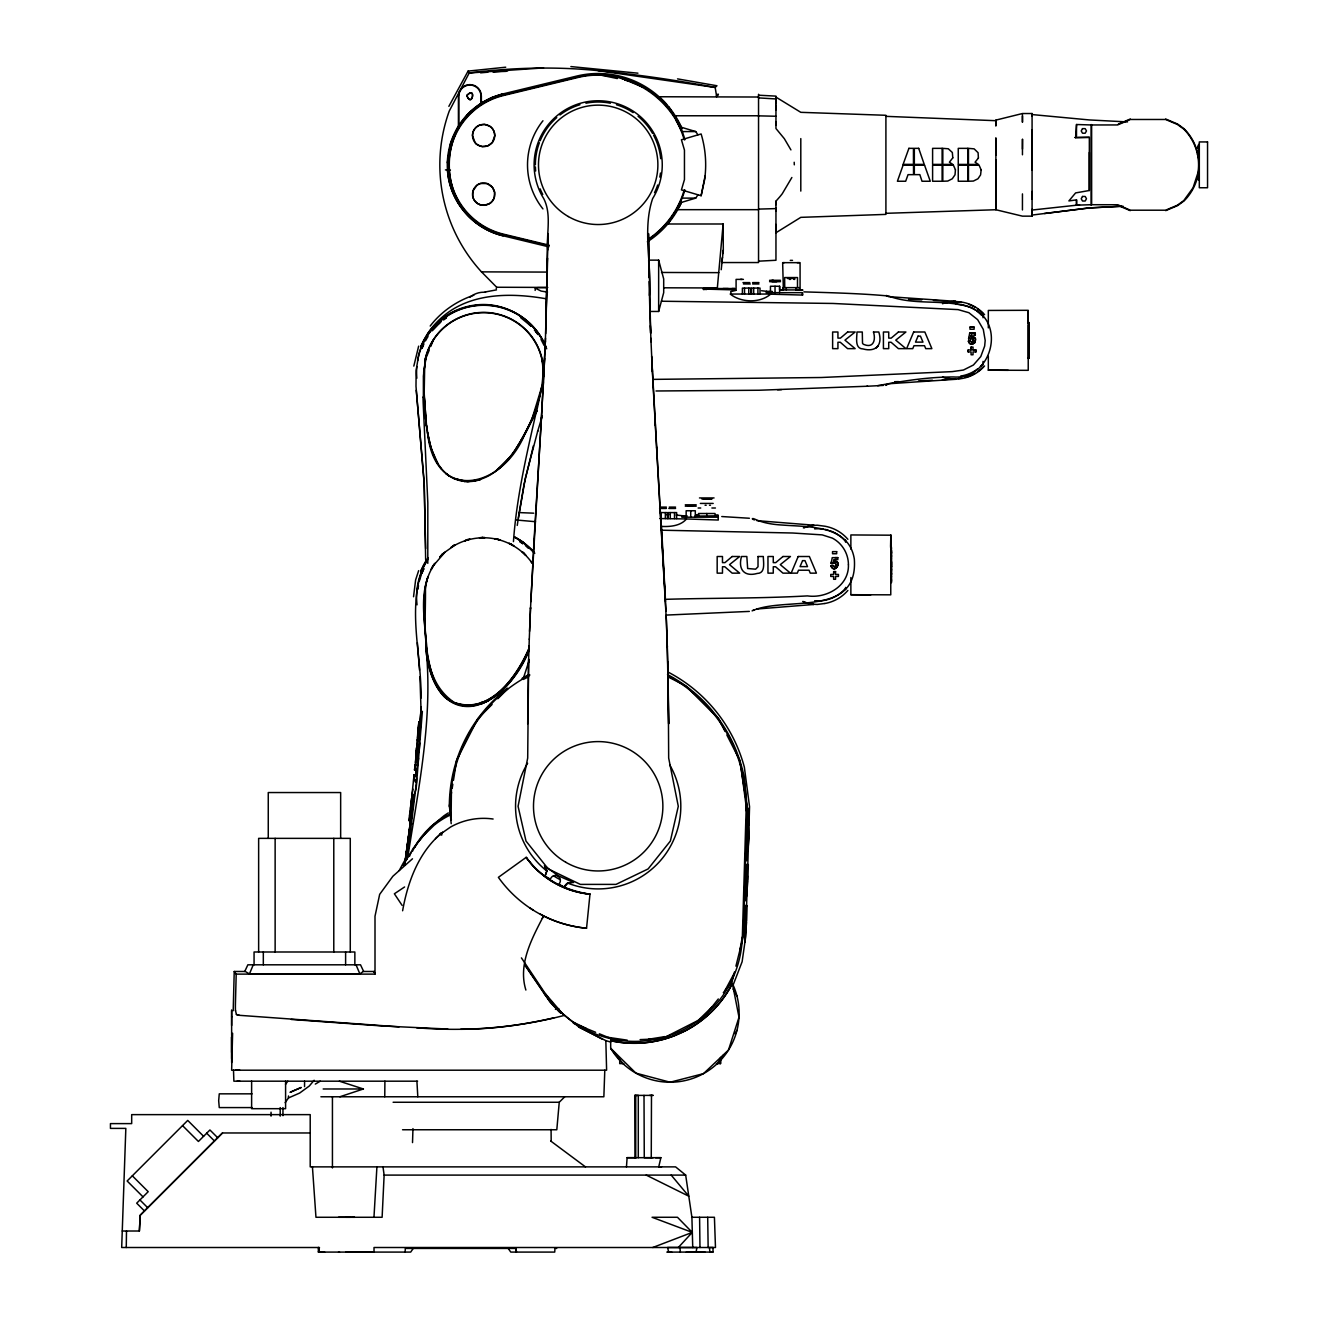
<?xml version="1.0" encoding="UTF-8"?>
<svg xmlns="http://www.w3.org/2000/svg" width="1318" height="1318" viewBox="0 0 1318 1318"><rect width="100%" height="100%" fill="white"/><g stroke="black" fill="none" stroke-linecap="round" stroke-linejoin="round"><path stroke-width="1.5" d="M231.638 1052.456L231.638 1036.788M231.638 1058.634L231.638 1036.805L231.638 1062.588M231.638 1025.503L231.655 1016.59M692.741 1247.503L691.901 1217.272L685.673 1175.096L675.59 1166.875L310.208 1166.875L310.208 1114.633L131.685 1114.633L131.685 1123.611L110.448 1123.611L110.448 1128.389L125.836 1128.389L121.684 1247.503L318.659 1247.503L318.594 1252.084L318.363 1247.503M417.707 757.768L415.845 757.768L416.982 747.635L418.877 746.944L417.048 746.944L417.954 728.788L418.926 721.786L420.755 721.786L417.131 764.769M717.882 516.326L717.717 517.299M775.956 97.12L800.8 112.327L885.91 115.292L885.91 214.389L800.8 217.355L775.956 232.742M775.956 231.671L775.956 230.732M775.956 229.546L775.956 228.08M775.956 226.383L775.956 224.422M775.956 211.325L775.956 208.096M775.956 204.702L775.956 201.16L779.515 197.14A105.852 105.704 -89.6 0 0 782.282 193.713L791.871 177.485M775.956 124.963L775.956 121.585M775.956 109.855L775.956 105.242M775.956 103.298L775.956 101.601M775.956 100.135L775.956 98.949L758.542 97.894M770.453 292.662L770.453 286.253L779.613 286.253L779.613 292.662M797.489 287.637L797.505 277.554L784.655 277.554L784.721 287.637M803.898 291.871C827.852 292.645 861.708 293.403 888.645 296.039C914.873 305.957 944.331 298.494 970.707 307.456C1006.936 321.889 991.976 379.963 953.639 376.964C927.888 376.964 902.616 381.017 877.689 385.696M890.77 542.472C890.606 558.766 890.737 527.529 890.77 547.448L890.688 544.631M891.413 581.156L891.413 576.394M891.413 565.669L891.413 571.402M891.413 558.206L891.413 555.191M891.413 552.324L891.413 553.231L891.413 550.644M891.413 579.525L891.413 582.507L891.413 569.327M891.413 576.889L891.413 573.363M891.413 570.002L891.413 566.065M891.413 558.025L891.413 566.493M891.413 556.871L891.413 550.397M891.413 548.585L890.952 546.509L890.952 564.318M968.203 351.922L968.203 349.945L971.086 349.945L971.086 347.079L973.014 347.079L973.014 349.945L975.897 349.945L975.897 351.922L973.014 351.922L973.014 354.773L971.086 354.773L971.086 351.922L968.203 351.922L968.203 349.945M971.119 336.041L971.284 335.118L975.271 335.118L975.271 333.141L969.686 333.141L968.615 338.858L972.519 338.364L973.574 340.011L972.552 342.4L969.405 341.049M995.881 155.129L995.881 138.11L995.881 209.743L1022.455 216.152L1032.076 216.152L1032.06 215.213M1022.455 154.783L1022.488 139.115L1022.455 149.115M1028.221 322.943L1028.139 316.649M1028.221 321.674L1028.139 320.702M1028.139 319.45L1028.139 317.622M1028.864 356.914L1028.864 354.904M1028.864 354.212L1028.864 346.766M1028.864 346.337L1028.864 333.635M1028.864 333.289L1028.864 325.892M1028.864 324.558L1028.402 322.004L1028.419 323.635M1032.076 199.051L1032.076 129.823M1076.526 199.875L1076.526 205.163L1076.526 199.875L1068.898 200.913L1075.603 192.922L1089.343 190.5L1089.343 137.352L1075.274 137.566L1089.343 137.352M425.648 559.623L424.297 485.288L415.994 386.306L416.142 370.358L418.762 354.427A67.547 67.515 90 0 1 448.647 314.771L450.558 313.651A67.416 67.416 0 0 1 518.633 314.771M833.635 573.017L834.591 571.584M890.952 579.459L890.968 582.441M890.952 568.009L890.952 556.13M891.413 572.753L891.413 574.45L891.413 568.42M891.413 565.142L891.413 561.237M1028.402 357.755L1028.402 358.644L1028.419 324.871M1076.526 205.163L1091.633 204.702L1091.633 124.963L1076.526 124.518L1075.603 137.352M644.008 1095.39L644.271 1157.698L651.257 1157.715L651.487 1095.39L653.085 1095.39L649.708 1095.39M721.21 269.729L723.302 250.123L723.137 223.994L667.748 223.994L681.455 202.412L695.739 198.112L697.914 194.899M890.952 559.244L890.952 557.349M890.968 581.502L890.952 575.01M1022.438 209.957L1022.455 193.894M1028.139 322.894L1028.139 321.048M1028.221 320.554L1028.221 319.417M1028.864 328.627L1028.864 329.582L1028.864 328.446M1028.864 349.039L1028.864 349.995M1028.864 338.182L1028.864 339.78M1032.076 170.121L1032.076 113.529L1022.455 113.529L996.144 120.037L995.881 125.655L996.144 120.037M890.952 572.292L890.952 570.397M1028.419 323.602L1028.419 322.152M1032.076 209.282L1032.076 215.065L1089.343 207.915L1120.877 206.251M995.864 120.696L885.91 116.346M384.757 1096.774L384.905 1081.188M547.629 258.213L545.355 341.774M547.695 250.008C546.327 233.022 551.797 214.422 543.741 198.623A64.071 64.071 0 0 1 556.476 116.198A64.071 64.071 0 0 1 639.889 116.198A64.071 64.071 0 0 1 652.624 198.623C642.245 229.217 651.817 263.584 649.395 295.413M551.072 1129.394L551.188 1141.322M712.989 1252.084L713.038 1247.503L709.381 1247.503L709.941 1252.051L712.989 1252.084L696.085 1252.084L696.925 1247.503L667.534 1247.503L668.737 1252.1L698.293 1252.084M891.413 546.954L891.413 562.687M1028.864 322.449L1028.864 323.322M304.54 1086.609L304.59 1081.188M654.865 417.295L666.381 620.729L668.193 678.342L668.671 758.048L678.292 806.286L670.368 841.049L648.126 868.924L616.017 884.394L580.348 884.394L548.239 868.924L525.997 841.049L518.073 806.286L527.694 758.048L528.65 659.115M451.102 818.247L451.464 786.895M126.264 1247.503L126.495 1231.012M527.694 723.813L528.567 661.982M890.952 550.825L890.952 573.379M427.79 563.346L427.823 502.833L423.177 402.946L423.012 397.311L424.264 397.311C425.549 419.849 426.357 443.82 437.889 463.87L431.019 447.823L427.493 432.469M232.611 1033.263L231.638 1070.2L606.609 1070.2L605.835 1040.627L579.096 1027.2L562.209 1013.295L545.158 993.459L521.417 957.873M233.204 1010.708L234.225 971.481L245.296 971.481L249.431 973.969L359.913 973.969L363.191 971.481L374.131 971.481L375.004 974.117L236.202 974.117L234.258 971.481M236.202 974.117L235.461 1002.438A10.972 0.857 -88.3 0 0 235.477 1010.89M528.567 662.196L529.045 645.919M739.843 950.426L742.347 936.917L746.219 806.698L741.128 767.982M667.485 674.552A148.852 148.852 0 0 1 744.176 777.241L747.075 806.632L743.204 936.933L735.922 966.143M745.724 921.925L744.802 942.189L744.785 921.892L746.614 921.957L745.247 937.889M745.724 920.821L746.219 905.581M746.944 880.885L746.037 901.067L746.004 880.852L747.85 880.918L746.466 896.883M746.944 879.781L747.438 864.542M748.311 835.332L746.614 860.786L747.734 835.315L749.201 835.348L747.833 851.181M748.311 833.997L748.179 808.247L747.767 834.063L749.25 833.981L748.838 817.391M746.153 920.722L745.659 937.016L742.116 961.745L733.105 985.057L732.38 983.459L739.003 1017.249L728.492 1050.018L703.466 1073.643L670.121 1082.226L635.902 1073.132L610.679 1048.255L610.679 1040.083M746.565 906.471L747.487 875.926M747.784 865.745L748.756 833.157M749.003 825.019L749.547 806.682L744.341 767.125A151.323 151.323 0 0 0 668.671 672.394M545.965 326.567L547.86 233.566L545.685 333.701M529.029 646.776L529.292 638.999M604.797 1070.2L603.858 1096.774L320.9 1096.774M529.276 639.246L530.544 607.483M529.556 631.388L530.182 615.737M530.182 616.017L530.528 607.812M545.504 338.215L543.988 371.445M545.388 341.032L541.451 417.987M530.495 608.85L534.103 539.441M848.43 564.812C849.056 585.999 826.633 598.652 807.423 595.901C760.535 598.537 713.549 597.927 666.611 599.295M382.994 1166.875L384.131 1175.096L382.121 1217.272L315.958 1217.272L312.432 1166.875M447.329 162.773L450.707 142.723L458.417 126.1L458.417 96.115L459.29 91.716L461.778 87.993A11.467 11.467 0 0 1 481.367 96.115L481.367 103.084L468.697 113.216L458.812 125.507L458.812 96.115A11.088 11.088 0 0 1 469.9 85.027A11.088 11.088 0 0 1 480.988 96.115L480.988 103.331M415.664 779.976L415.532 781.953M544.614 358.447L543.148 387.574M122.261 1231.012L139.378 1231.012L140.219 1215.229L222.478 1132.969L310.208 1132.969M139.378 1231.012L140.219 1215.229L222.478 1132.969M530.808 601.749L543.461 381.792M705.937 288.543L734.736 288.543L734.95 289.911L703.367 289.054M419.997 739.134L420.969 708.063L419.948 676.777M373.966 1217.272L376.915 1166.875M421.101 706.794L420.113 721.984M534.087 539.606L541.5 417.295M413.539 596.741L415.615 579.969L418.646 570.645M422.37 711.358L417.032 777.752L407.064 859.105M415.845 757.768L416.537 747.635L415.285 764.769M420.047 723.236L420.64 714.29M417.048 746.944L418.926 721.786M890.968 546.673L890.968 550.166M405.087 1252.084L405.351 1248.426L516.112 1248.426L516.376 1252.084L516.112 1248.426M626.462 1166.875L627.121 1157.682L636.182 1157.698M419.025 752.446L419.767 742.973M413.687 781.953L414.083 774.671C418.827 773.65 416.406 797.176 411.809 796.385L412.929 789.12M1198.737 180.088L1197.798 175.343L1198.441 180.072M416.982 747.635L415.499 762.43L417.345 762.43M513.443 541.616C516.524 497.512 526.92 452.733 536.525 410.837C525.042 432.37 515.733 456.572 495.239 471.514L511.087 455.847M564.73 1096.774L559.244 1102.26L556.806 1129.757L402.55 1129.757M718.491 289.317L717.338 287.967L723.137 223.994M415.944 773.155L416.307 769.185M415.483 764.769L414.527 770.041L415.038 764.769L417.328 764.769L416.834 770.041L414.527 770.041M415.944 774.671L416.389 770.041L415.813 775.989M417.806 765.626L418.531 758.097M412.452 808.362L410.59 808.362L411.611 798.23L413.885 798.23L412.204 811.196M586.543 928.251L589.986 894.148A88.24 88.24 0 0 1 526.195 857.326L498.385 877.343A122.508 122.508 0 0 0 586.543 928.251C570.463 926.57 554.516 922.122 540.396 914.165M411.611 798.23L408.86 820.653L411.167 820.653L411.842 815.364L409.552 815.364M416.785 775.017L417.196 771.261M413.308 798.082L413.704 794.556M417.921 755.741L418.597 749.662M409.305 820.653L412.04 798.23L410.59 808.362M404.758 864.575L410.491 822.926M411.628 815.364L411.924 813.025L410.079 813.025M406.389 852.449L406.504 851.527M410.623 820.175L405.928 854.789M413.72 799.664L414.214 795.841M404.774 863.587L405.977 854.41M406.619 850.72L404.708 865.251L410.508 823.025M407.229 846.107L413.572 797.835M405.895 856.173L406.208 853.817M418.086 730.633L417.526 738.08L419.355 738.08M407.427 851.692L407.987 847.655M518.386 518.254L525.322 478.203L537.793 430.871M413.918 799.087L414.429 795.495M519.045 513.641L524.004 484.579L533.428 445.698M412.518 1142.591L412.962 1128.603M517.249 525.421L519.16 512.62M413.819 366.107L418.646 346.14M407.888 856.634C418.597 787.39 433.243 717.618 425.912 647.22C427.065 673.844 441.085 711.44 474.068 705.987C501.334 700.006 518.023 674.091 529.062 650.417M451.366 820.01L449.339 806.286L451.547 792.283M452.189 788.279L452.815 784.292M453.458 780.289L456.621 760.288L477.759 718.804L492.075 704.471M722.709 253.6L723.302 250.123M417.888 589.261L418.514 585.67M833.503 561.484L833.833 559.623L837.82 559.623L837.803 557.646L832.235 557.646L831.164 563.363L835.497 563.115L836.09 565.537L834.327 566.987L832.976 565.455L830.9 565.669C834.409 575.225 843.52 559.705 833.503 561.484C842.614 559.343 835.727 574.582 831.048 566.345M970.328 339.105L972.552 338.397L973.491 341.214L972.206 342.499L970.46 340.934L968.351 341.164L969.636 343.504L972.371 344.163L975.122 342.565L975.501 338.808L973.096 336.7L970.954 336.98L971.284 335.118M402.616 910.771C407.591 882.599 418.103 853.652 440.146 834.327L435.434 838.676M831.427 561.929L831.164 563.363L835.563 563.181L835.991 565.867L834.755 567.004L833.009 565.438L830.933 565.653M968.615 338.858L968.878 337.424M701.127 195.723L704.619 179.726A107.12 107.12 0 0 0 704.636 149.972A107.153 107.153 0 0 0 701.127 133.958L681.422 139.757L684.454 150.054L684.454 179.61L681.422 189.907L701.127 195.723L705.081 176.019M543.444 376.932A59.969 59.969 0 0 0 425.928 356.091L423.375 376.273L423.375 397.311M424.923 360.489L425.928 356.091M426.274 356.783L423.671 371.94L424.066 397.328M627.121 1157.682L660.878 1157.682L658.736 1166.858L661.554 1166.875M536.772 410.854L542.242 385.185L532.093 418.613A176.513 176.513 0 0 1 524.235 435.55C501.005 489.555 434.66 502.24 427.625 433.128M734.472 971.976L732.05 981.712L723.302 992.701M1197.864 147.88C1200.039 139.082 1197.436 149.56 1197.733 148.374M649.115 281.558L649.873 311.46L658.654 311.46L663.695 292.645L663.695 278.955L658.654 260.14L648.687 260.14L649.033 277.67M685.508 518.551L685.904 517.183M769.811 294.046L770.206 292.662M1197.98 150.895C1200.978 146.084 1195.179 162.015 1198.737 149.593M718.211 517.513L718.228 516.656M523.246 678.721L529.309 659.989M537.579 431.563L542.308 416.027M419.388 580.909L421.052 575.472M373.669 972.338L373.966 971.481M687.09 515.849L682.296 515.717L681.801 517.183L718.046 517.183L718.294 520.033L686.464 518.962C680.681 525.898 670.203 526.87 661.718 526.426M772.397 291.459L766.565 291.311L766.104 292.662L802.168 292.662M647.731 240.288L650.202 238.607A91.09 91.09 0 0 0 659.956 230.65C671.702 219.628 680.401 205.41 684.882 189.94M545.026 876.108L546.921 870.836L544.499 865.745L558.124 875.663L573.528 882.5L567.91 882.961L564.285 887.245L559.013 884.197L559.705 883.011A5.041 5.041 0 0 0 557.86 876.124A5.041 5.041 0 0 0 550.973 877.969L550.298 879.155L545.026 876.108L546.921 870.836L544.499 865.745M496.211 288.593L496.688 287.258L481.498 271.87A158.341 158.341 0 0 1 449.257 111.042L469.208 72.984C511.895 67.547 555.125 66.394 597.977 70.628A1372.483 1372.483 0 0 1 715.18 87.466L716.943 85.752L677.518 78.882M424.973 360.506L429.289 350.028M430.722 346.519L433.589 339.533M421.76 573.659L423.869 568.552L421.612 573.676M249.431 973.969L253.254 964.809M529.259 647.566C517.315 676.134 489.868 715.147 454.315 702.461C418.185 678.325 426.241 624.304 425.417 586.625A59.129 59.129 0 0 1 433.77 565.158L445.122 552.044L454.611 545.388A59.079 59.079 0 0 1 532.027 562.951M244.736 971.481L247.866 964.809L360.522 964.809L363.653 971.481M422.007 348.084L423.424 345.102M528.6 649.675C516.491 677.567 489.093 715.46 454.166 702.609C435.5 693.663 430.376 671.356 427.329 652.707C425.253 627.582 420.623 601.123 428.037 576.576C419.783 598.998 425.203 623.546 426.241 646.726C427.79 664.618 431.711 683.943 444.677 697.238C479.208 724.406 516.92 682.065 528.88 650.927M1028.221 323.322L1028.139 321.905M647.336 241.804A91.321 91.321 0 0 0 679.413 206.564L681.357 202.642M679.413 206.564L681.455 202.412L680.072 202.791A90.267 90.267 0 0 1 648.11 240.024M724.949 990.609L734.093 973.491M542.275 918.399L543.115 916.85C531.632 938.976 517.925 964.545 525.882 990.049M448.861 106.363L468.071 71.106L505.717 67.202M717.239 1063.626L723.417 1055.059M735.032 1033.872L736.96 1030.33M890.688 543.527L890.77 544.482M427.971 557.646L420.607 571.435L423.325 565.537A67.547 67.432 -63.5 0 1 426.571 559.969M411.348 851.939L407.081 858.661A168.589 168.589 0 0 0 403.143 865.596M515.7 449.224C531.912 422.732 546.756 391.215 542.011 359.484M878.167 346.008L876.025 348.084M752.1 610.877C785.248 595.818 858.562 618.274 854.328 559.063C848.907 524.992 809.334 527.085 783.139 525.108C773.468 524.564 763.748 523.246 754.885 519.177C752.051 517.809 751.062 518.897 754.44 519.918M413.226 1248.426L410.705 1252.084L318.363 1252.084M285.166 1102.688L288.477 1097.943L299.664 1093.05L309.269 1086.032L314.145 1080.249M285.528 1084.352L287.835 1081.188M730.65 294.046L770.733 294.046C760.239 303.338 741.062 302.843 730.205 294.029L731.111 294.046L730.716 291.624L735.724 290.438M1028.221 318.396L1028.221 322.333M718.294 998.978L703.301 1017.809L662.163 1038.699L640.12 1039.605M1075.274 137.566L1076.476 136.1L1076.526 124.518M430.195 326.024C441.201 311.608 456.736 300.965 473.87 295.183M432.32 330.769L439.784 322.91M678.309 1247.503L692.247 1232.396L677.468 1217.272L652.064 1217.272L692.247 1232.396L652.756 1247.503M497.809 698.754L507.825 688.737M698.293 1020.346L711.753 1007.199M983.294 366.766L980.74 369.205A38.304 38.304 0 0 1 977.972 371.412M412.485 858.792L392.863 876.272L379.666 894.362L375.004 916.241L375.004 974.117M438.894 323.651L441.168 321.641M442.453 832.449L439.504 834.871L440.756 833.816M493.113 819.022A67.202 67.202 0 0 0 450.525 827.061L440.278 834.195L441.958 834.838L440.36 834.129M440.476 834.03L442.09 832.729L440.607 833.932M440.212 834.261L441.563 833.141M443.606 319.879L446.538 317.49L443.853 319.566M441.596 833.124L440.887 833.701L441.843 832.927M442.519 832.399L440.986 833.619L442.37 832.498M718.326 94.286L716.679 96.758L715.18 87.466L597.977 70.628M404.593 886.965L394.379 893.785L402.105 905.367M315.299 1084.104L320.225 1081.188M523.328 679.429L528.732 676.678M605.835 1040.627L610.679 1042.06M480.675 704.306L488.681 700.632L480.988 702.527M752.94 610.399L754.44 609.74M290.289 1092.243L301.212 1087.465L290.289 1092.194M1118.372 124.057L1130.284 119.015M1165.705 210.649L1177.617 205.608L1184.075 200.913A51.023 51.023 0 0 0 1184.075 128.752L1177.617 124.057L1165.705 119.015M886.75 384.609L888.266 384.016M339.863 1096.774L363.406 1088.981L339.352 1081.188M684.882 139.741C672.921 94.484 622.178 65.027 576.938 77.119L503.361 94.929C431.348 109.641 431.167 220.057 503.361 234.752L549.112 245.823M970.954 336.98C980.971 335.217 971.893 350.703 968.351 341.164M416.587 1027.76C466.21 1031.895 516.326 1027.892 564.532 1015.354M555.422 1009.341L558.783 1008.6M553.906 1017.842C523.345 1024.844 492.125 1029.292 460.723 1029.292M485.057 292.003L496.491 289.878M889.222 383.719L955.978 379.271L951.283 379.024M756.845 609.015L813.865 604.468A39.82 39.804 0 0 1 803.37 601.865M648.456 1039.259L665.063 1036.591M958.301 378.563L961.794 378.118M824.837 603.496L817.226 604.451A39.639 39.639 0 0 1 802.843 601.403M1032.076 216.152L1032.076 210.04L1079.557 204.867M750.288 283.963L743.451 283.963M660.878 1157.682L655.458 1157.698M492.981 71.831L506.161 71.353M942.386 379.683L952.337 378.991M543.543 67.91L469.208 72.984L468.071 71.106M749.332 611.404L666.233 615.078M758.542 261.178L775.956 260.272L775.956 201.16M886.207 295.397L886.767 296.039M866.832 386.273L883.406 385.4M1123.084 206.234L1089.343 207.915L1044.449 213.516M867.573 386.223L759.069 390.243L656.034 390.985M918.481 380.902L932.419 380.243M885.91 213.318L995.881 209.743L995.881 159.906M758.542 209.101L775.956 208.606M894.576 381.709L898.563 381.61M777.554 389.766L781.541 389.65M411.809 796.385L414.083 774.671M742.99 282.596L749.81 282.596M519.473 512.603L533.708 513.18M728.261 288.543L723.038 288.543M758.97 283.963L752.627 283.963M701.703 498.847L704.24 498.847M666.414 508.468L659.593 508.468M675.574 508.468L668.836 508.468M634.963 1157.715L634.732 1095.406L651.487 1095.39M771.986 281.673L776.78 281.673M709.512 498.847L708.507 498.847M687.683 506.178L692.411 506.178M716.366 515.338L718.228 515.338L715.872 515.338M562.209 1013.295L558.964 1011.614L550.331 1002.454L525.223 965.699M235.263 1070.2L239.81 1070.2M799.351 262.661L797.192 262.661M752.627 282.596L758.97 282.596M734.933 288.56L732.001 288.543M661.455 301.229L832.927 303.453L958.087 309.615L968.895 312.712L977.676 319.697L983.294 329.401L985.189 340.472L984.661 346.09L980.773 356.585L973.425 365.004L963.442 370.029L952.173 371.627L821.279 377.508L652.657 379.386M710.517 498.847L711.835 498.847L703.021 498.847M660.071 507.101L666.414 507.101M669.231 507.101L675.574 507.101M239.909 1081.188L237.059 1081.188M634.732 1095.406L638.291 1095.39L638.291 1157.698M338.545 1252.084L339.5 1252.1M360.638 1252.084L374.015 1252.084L374.015 1247.503L715.476 1247.503L714.422 1217.272L691.588 1217.272M671.719 1252.084L666.908 1252.1L668.737 1252.1M758.542 97.021L659.049 96.758C668.901 105.605 676.908 116.577 682.081 128.769M675.244 115.77L758.542 115.77M1091.633 124.963L1117.615 124.946L1130.366 119.477L1165.606 119.477L1177.402 124.452L1183.762 129.082A50.578 50.578 0 0 1 1197.947 172.757L1193.054 187.799L1183.762 200.6L1177.402 205.213L1165.606 210.205L1130.366 210.205L1117.746 204.751L1091.633 204.702M682.081 131.569L695.739 131.569L697.914 134.766M682.081 198.112L695.739 198.112M677.732 209.677L758.542 209.677M790.256 260.371L792.513 260.371M722.165 262.546L758.542 262.546L758.542 94.286M787.406 278.46L794.738 278.46M743.418 279.383L736.087 279.383L736.087 290.372M789.383 279.383L790.503 279.383M793.831 279.383L794.754 279.383M769.58 280.306L780.503 280.306M769.58 281.673L780.503 281.673M537.497 287.637L547.036 287.637M708.491 288.543L703.384 288.543L704.504 288.543M710.353 289.235L704.965 289.235L706.267 289.614M802.53 289.927L779.613 289.927L779.613 286.253M779.91 290.158L782.217 290.158M783.386 290.158L782.661 262.661L800.075 262.661L800.075 290.158L797.308 290.158M800.537 290.158L802.827 290.158M1028.139 322.745L1028.221 310.686M969.982 327.128L974.117 327.128L974.117 329.236L969.982 329.236L969.982 327.128L974.117 327.128M969.686 333.141L975.271 333.141L975.271 335.118M973.014 349.945L975.897 349.945L975.897 351.922M988.319 356.288L988.319 370.21L1028.221 370.325L1028.221 310.307L988.319 310.438L988.319 327.902M699.479 497.94L714.059 497.94M700.352 503.427L713.186 503.427M685.278 504.81L696.201 504.81M705.064 505.255L706.201 505.255M709.512 505.255L710.451 505.255M685.278 506.178L696.201 506.178M698.112 508.007L700.731 508.007M711.885 508.007L715.427 508.007M659.774 512.587L667.468 512.587L667.468 518.551M697.634 515.338L695.311 515.799M698.062 515.338L699.232 515.338M717.766 515.799L695.772 516.129M659.857 518.551L686.464 518.962M890.688 547.827L890.77 534.811L890.77 594.83L850.868 594.715L850.868 577.515M418.498 727.898L420.343 727.898M418.3 729.118L420.145 729.118M417.526 739.596L419.371 739.596M417.131 739.925L418.976 739.925M417.526 740.831L419.371 740.831M415.895 755.115L418.185 755.115M413.572 779.959L415.417 779.959M411.167 805.71L413.012 805.71M410.178 823.701L412.402 823.701M407.921 840.818L409.882 840.818M623.842 1063.626L619.724 1063.626L619.724 1059.507M716.415 1063.626L720.518 1063.626L720.518 1057.448M417.592 1081.188L233.879 1081.188L233.5 1070.2M323.174 1088.981L363.406 1088.981M252.035 1093.841L219.266 1093.841L218.673 1100.711L219.266 1107.581L252.15 1107.581M393.11 1102.26L559.244 1102.26M651.257 1157.715L653.168 1157.698M384.131 1175.096L685.673 1175.096M345.991 1217.272L354.558 1217.272L352.894 1217.255M350.407 1217.272L338.545 1217.272M556.674 1248.426L554.944 1248.426L554.73 1252.084L510.758 1252.084L508.237 1248.426M352.894 1252.1L354.558 1252.084M783.386 262.661L784.259 262.661M740.551 279.383L742.034 279.383M771.986 280.306L773.353 280.306M802.53 292.662L802.563 295.067L770.75 294.178M423.012 397.311L424.264 397.311L426.653 426.983M707.206 498.847L703.845 498.847M835.035 557.646L837.803 557.646M410.738 805.71L412.583 805.71M686.316 1252.067L704.899 1252.084M324.607 1252.084L318.511 1252.084L319.45 1247.503L318.594 1247.503M345.991 1252.084L373.768 1252.084M481.498 271.87L546.954 272.085M661.521 272.464L718.804 272.645M496.688 287.258L547.761 287.423M664.223 287.802L717.338 287.967M727.915 289.235L733.302 289.252M1028.221 318.972L1028.221 317.341M988.319 370.193L1008.27 370.325M850.868 594.698L870.819 594.83M703.351 289.548L704.405 289.565M758.542 115.852L775.956 116.248M547.514 292.085L541.121 291.08L535.289 288.197M666.496 514.663L668.934 514.712M660.961 530.182L792.728 533.016L822.185 534.877L832.399 538.139A30.199 30.199 0 0 1 848.43 564.763M445.418 169.89L450.426 170.071M908.514 299.367L921.743 299.878M464.924 481.515L454.067 478.549L467.676 481.63L480.543 479.505C468.977 483.591 455.336 481.696 445.962 473.508L449.109 476.012C433.457 464.381 429.256 443.787 426.571 425.582M447.823 1029.045L382.022 1025.948L291.262 1019.457M485.518 292.299L483.64 292.217A21.088 21.072 0 0 0 469.966 297.242M516.541 520.017L535.503 521.714M933.424 300.405L947.082 301.163M758.542 95.209L775.956 96.115L775.956 128.521L784.342 138.687L790.932 149.906M1127.516 121.931L1089.343 119.938L1032.076 114.567L1032.076 113.529M721.77 516.541L749.382 518.254M399.041 1026.87L239.266 1015.305L236.416 1014.498L235.51 1010.593M676.134 515.009L682.296 515.717M570.892 66.575L637.928 73.182M463.92 481.334C503.427 483.36 521.73 439.042 537.118 410.936M813.865 525.19L756.861 520.643M761.54 290.734L766.565 291.311M953.326 301.608L961.794 302.53M681.291 130.416C664.321 90.975 619.147 66.905 577.086 77.713L503.509 95.522A71.32 71.32 0 0 0 503.509 234.159L549.244 245.23M535.339 288.214L535.141 290.405M607.96 1037.315L627.187 1040.149L616.066 1040.61L599.344 1033.79M545.767 298.708C510.643 292.612 469.999 292.547 441.728 317.523A80.563 80.48 -67.6 0 0 427.955 333.124L420.607 346.931L423.325 341.032A67.547 67.449 -65.4 0 1 444.413 316.913L449.899 313.453A67.712 67.663 -80 0 1 474.282 305.199C503.937 300.718 534.696 318.775 545.751 346.568M598.191 74.582L617.302 78.553M624.963 80.151L632.607 81.732M447.56 170.994C449.718 201.572 473.211 229.002 503.114 235.79L548.848 246.861M695.739 131.569L680.072 126.89A90.267 90.267 0 0 0 576.938 77.103M236.416 1014.498L239.266 1015.305M888.233 296.616L955.912 301.361L951.299 301.608A38.914 38.897 0 0 0 942.502 303.733M479.521 204.521L484.003 205.311L489.736 203.483A13.46 12.191 37.7 0 0 494.283 197.502L494.596 192.164L492.339 187.205L487.067 183.564L480.477 183.466A12.949 11.73 65 0 0 476.885 185.294L472.997 190.863L472.668 196.085A10.676 9.951 51.9 0 0 473.623 199.018A10.478 9.803 51.3 0 0 476.045 202.329A10.676 9.951 50.7 0 0 479.521 204.504M573.33 1023.196L595.621 1032.291M621.388 78.256L643.003 87.219M1118.372 205.608L1130.284 210.649M602.392 1039.227L578.767 1026.953M573.297 1022.142L586.395 1028.518M646.199 1175.096L688.77 1196.184L671.191 1175.096M669.429 677.6L685.673 685.871L718.607 718.804L725.032 731.424M514.943 537.069L523.164 542.176L534.811 553.247M530.149 908.102L533.23 910.161M520.05 541.764L522.884 543.724M519.984 541.714L522.669 543.609M520.544 317.556L531.187 326.271L528.897 324.146M550.677 1140.993L585.472 1166.875M525.371 545.504L528.254 548.206M623.002 1063.626L610.679 1048.255A69.03 69.03 0 0 0 702.543 1074.154A69.03 69.03 0 0 0 732.38 983.459A108.834 106.873 -24 0 1 685.788 1030.528L673.399 1036.08A108.817 106.873 -24 0 1 610.679 1040.61M217.701 1137.747L209.924 1129.971L198.425 1141.47L182.543 1125.605M206.679 1133.216L214.455 1140.993M203.598 1136.297L187.733 1120.415L127.138 1180.994L143.019 1196.876M132.327 1175.821L148.209 1191.686L136.693 1203.186L144.469 1210.962M139.939 1199.957L147.715 1207.733M666.595 104.32L664.47 102.03A91.321 91.321 0 0 0 576.691 76.082L503.114 93.891L491.96 97.565L481.367 103.084L491.861 97.614L503.114 93.891A73.001 73.001 0 0 0 503.114 235.79M533.279 564.022L531.006 561.386L532.769 563.659M544.433 993.937L560.957 1013.311L549.425 1000.807L525.223 965.122M534.367 330.027L536.607 332.663M440.377 467.593L441.398 468.977M668.654 106.692L681.455 127.269M535.932 331.823L537.909 334.574M733.105 989.06L736.96 996.111M541.023 339.434L544.087 345.415M726.877 735.032L739.744 760.288L747.075 806.632M356.025 964.809L359.913 973.969M890.952 567.037L891.182 568.42M426.324 425.615L424.182 393.094L424.775 362.005A59.755 59.755 0 0 1 542.934 365.218M679.89 1247.52L680.368 1252.084M425.615 419.717L424.462 405.565M802.448 293.683L802.563 295.067M427.806 559.227A67.531 67.498 90 0 0 423.276 567.069C406.933 608.998 421.645 654.601 421.068 698.095M417.378 642.723L419.519 670.203M416.257 390.293L424.083 481.268L425.665 548.601M656.644 447.049L665.985 611.19M656.743 448.581L651.652 356.288M661.471 525.8L665.541 601.387M655.343 425.302L652.904 381.792M416.916 1081.188L417.806 1096.774M653.217 387.574L651.751 358.447M652.394 371.692L650.861 338.215M651.01 341.774L649.856 310.389M794.194 162.246L794.309 164.832M666.183 615.803L666.809 631.371M650.664 333.256L648.505 233.566L648.753 260.272M542.752 365.267L543.148 375.333M650.367 325.711L650.647 332.877M666.793 631.19L667.336 646.759M667.32 646.1L668.671 723.813L667.798 661.982M707.7 1217.272L708.145 1247.503M699.594 1217.272L699.973 1247.503M890.968 578.553L890.952 565.34M890.952 560.101L890.952 573.528M1028.864 356.552L1028.864 358.232L1028.864 323.602M1028.864 336.008L1028.864 338.66M1022.455 114.518L1022.455 122.146L1022.455 116.116M995.881 120.35L995.881 125.655M891.413 562.951L891.413 567.201L891.413 562.094M890.77 535.19L850.868 534.943L850.868 549.095M720.518 1060.364L720.518 1063.626M231.638 1010.642L231.655 1016.936M1091.172 124.518L1091.172 205.163M1089.343 152.394L1089.343 190.5M1032.076 191.456L1032.076 210.04M983.047 315.579L983.047 317.737M983.047 361.379L983.047 365.053M971.086 347.079L971.086 349.945M845.596 540.083L845.596 542.242M845.596 587.416L845.596 589.558M800.8 138.588L800.8 191.094M799.318 289.927L799.318 287.637L782.826 287.637L782.826 289.927M795.858 287.637L795.858 289.927M786.302 287.637L786.302 289.927M775.033 286.253L775.033 292.662M760.025 294.046L760.025 288.082L751.557 288.082L751.557 294.046M757.916 288.082L757.916 294.046M753.682 288.082L753.682 294.046M750.865 294.046L750.865 288.082L742.396 288.082L742.396 294.046M748.756 288.082L748.756 294.046M744.522 288.082L744.522 294.046M715.015 515.799L715.015 513.509L698.524 513.509L698.524 515.799M706.778 513.509L706.778 515.799M695.311 517.183L695.311 510.758L686.151 510.758L686.151 517.183M690.731 510.758L690.731 517.183M676.645 518.551L676.645 512.587L668.177 512.587L668.177 518.551M674.519 512.587L674.519 518.551M670.285 512.587L670.285 518.551M665.359 512.587L665.359 518.551M661.125 512.587L661.125 518.551M658.654 260.14L658.654 311.46M635.737 1095.39L635.737 1157.698M354.855 964.809L354.855 951.991L254.061 951.991L254.061 964.809M350.275 951.991L350.275 838.363L258.641 838.363L258.641 951.991M345.613 951.991L345.613 964.809M340.654 838.363L340.654 792.546L268.262 792.546L268.262 838.363M333.784 838.363L333.784 951.991M332.433 1096.675L332.433 1167.962M288.477 1095.983L288.477 1097.943M285.594 1081.188L285.594 1108.685L251.623 1108.685L251.623 1081.188M282.958 1107.598L282.958 1115.671M280.207 1107.598L280.207 1116.132M275.132 838.363L275.132 951.991M271.047 1112.178L271.047 1116.132M263.32 951.991L263.32 964.809M231.638 1009.95L231.638 1035.684M450.361 814.985A78.026 78.026 0 0 0 434.083 825.282L422.732 836.353L412.896 848.792A79.723 79.723 0 0 0 409.42 856.453M399.255 870.539A178.062 178.062 0 0 1 406.619 857.392M417.048 604.83A67.053 67.053 0 0 1 427.51 560.199M514.794 537.513A67.053 67.053 0 0 1 533.905 552.506M564.285 887.228A7.331 7.331 0 0 1 567.91 882.961M722.495 257.208A51.715 3.064 -84.9 0 1 721.457 261.293M716.465 95.473A296.418 15.519 81.2 0 1 718.392 94.665M503.361 234.752A71.93 71.93 0 0 1 503.361 94.929M684.24 189.907A89.64 89.64 0 0 1 647.962 239.382M675.804 120.02A89.64 89.64 0 0 1 684.24 139.774M493.212 71.798A613.595 578.487 -89.9 0 1 507.628 70.925M480.609 72.852A612.656 577.597 -89.9 0 1 487.808 72.21M542.95 208.919A70.661 70.661 0 0 1 542.95 120.762M660.466 173.037A62.819 62.819 0 0 1 659.807 177.09M657.682 185.031A62.819 62.819 0 0 1 654.535 192.626M542.769 194.454A62.819 62.819 0 0 1 540.133 188.886M535.652 170.994A62.819 62.819 0 0 1 535.388 166.892M535.355 164.832A62.819 62.819 0 0 1 539.391 142.706M540.133 140.795A62.819 62.819 0 0 1 556.756 117.599M559.936 114.995A62.819 62.819 0 0 1 579.953 104.715M585.933 103.216A62.819 62.819 0 0 1 610.432 103.216M616.412 104.715A62.819 62.819 0 0 1 633.085 112.607M638.044 116.281A62.819 62.819 0 0 1 652.591 133.431M653.596 135.227A62.819 62.819 0 0 1 660.713 158.687M742.347 936.917A107.664 107.664 0 0 1 545.158 993.459M732.446 983.508A108.883 106.939 -24 0 1 610.662 1040.742M451.217 823.668A147.995 147.995 0 0 1 529.869 674.997M668.325 675.969A147.995 147.995 0 0 1 745.988 798.906M746.136 802.843A147.995 147.995 0 0 1 746.103 810.702M449.339 806.286A148.852 148.852 0 0 1 507.578 688.194M522.06 678.375A148.852 148.852 0 0 1 528.88 674.552M669.758 764.984A82.639 82.639 0 0 1 567.498 883.011M560.298 879.716A82.639 82.639 0 0 1 553.511 875.795M547.118 871.247A82.639 82.639 0 0 1 527.612 763.287M982.833 363.949A36.08 36.08 0 0 1 980.46 366.437M977.874 368.678A36.08 36.08 0 0 1 960.69 376.042M955.566 304.244A36.08 36.08 0 0 1 975.073 309.961M976.49 310.933A36.08 36.08 0 0 1 981.679 315.414M885.976 385.317A66.213 1.532 -15.9 0 1 887.228 384.461M975.007 373.34A38.304 38.304 0 0 1 965.237 377.393M968.648 304.31A38.304 38.304 0 0 1 975.04 307.308M977.972 309.236A38.304 38.304 0 0 1 983.294 313.865M984.579 365.959A38.716 38.716 0 0 1 945.121 377.607M945.121 303.041A38.716 38.716 0 0 1 984.579 314.689M951.283 379.024A38.914 38.897 0 0 1 942.518 377.014M416.834 378.233A67.053 67.053 0 0 1 416.834 366.552M417.592 360.753A67.053 67.053 0 0 1 545.224 345.827M412.386 851.428A78.998 78.998 0 0 1 449.454 814.326M518.633 314.788A67.482 67.465 90 0 1 546.69 348.809M421.991 348.364A65.752 65.752 0 0 1 423.935 343.866M425.434 340.901A65.752 65.752 0 0 1 428.021 336.535M414.906 847.342A78.635 78.635 0 0 1 417.575 842.877L430.475 827.045L443.836 815.875A87.746 87.746 0 0 1 448.318 812.926M534.103 552.275A67.531 67.515 -90 0 0 518.633 539.276A67.416 67.416 0 0 0 515.322 537.398M847.869 590.448A39.211 39.211 0 0 1 824.837 603.496M847.886 539.293A39.211 39.211 0 0 0 824.936 526.228L817.226 525.207A39.639 39.639 0 0 0 804.375 527.645M803.37 527.892A39.82 39.804 0 0 1 813.865 525.305M845.382 588.454A36.08 36.08 0 0 1 814.672 600.744M814.672 528.913A36.08 36.08 0 0 1 823.239 529.111M824.936 529.391A36.08 36.08 0 0 1 828.281 530.198M829.912 530.726A36.08 36.08 0 0 1 845.382 541.204M758.015 556.509L758.015 566.773L755.626 569.178L747.652 568.519L746.828 556.509L741.523 556.509C737.882 569.046 744.027 577.185 757.207 573.445C765.939 573.363 763.27 561.863 763.32 556.509L758.015 556.509M873.472 332.004C875.877 339.566 873.702 348.545 864.015 344.525A2.537 2.537 0 0 1 862.516 343.174L862.285 332.004L856.98 332.004C856.964 337.276 854.41 348.759 863.01 348.94C875.86 352.433 882.928 345.085 878.793 332.004L873.472 332.004M1032.076 114.567L1032.076 115.836L1032.076 114.567M745.28 905.548L744.818 920.788L746.647 920.854L747.108 905.614L745.28 905.548M746.499 864.526L746.037 879.765L747.883 879.814L748.327 864.575L746.499 864.526M494.794 135.589L492.339 142.476L488.006 145.771L482.223 146.578L477.907 145.079A13.312 12.076 -63.2 0 1 475.139 142.739L472.503 135.672A10.989 10.198 -52.9 0 1 472.898 132.591A10.544 9.836 -51.5 0 1 479.521 125.161L484.398 124.403L489.736 126.182A13.46 12.208 -38.7 0 1 494.266 132.179L494.794 135.589M955.435 169.791L955.023 174.767L952.288 178.77L947.741 181.06L942.815 181.241L942.815 165.145L953.375 165.129L955.435 169.791M466.836 95.522C471.926 108.603 476.671 85.406 466.836 95.456C471.893 108.768 476.671 85.225 466.836 95.522M981.152 169.923L980.576 174.915L977.956 178.77L973.392 181.06L968.466 181.241L968.466 165.129L979.06 165.129L981.152 169.923M903.11 165.162L897.41 181.241L905.68 181.241L908.053 174.651L913.539 174.651L913.506 165.162L903.11 165.162M908.909 148.341L903.11 164.371L913.473 164.371L913.456 148.341L908.909 148.341M798.197 556.509L791.162 573.149L797.291 573.149L798.527 570.216L809.038 570.216L810.273 573.149L816.419 573.149L809.384 556.509L798.197 556.509M802.58 560.644L800.042 566.625L807.522 566.625L804.985 560.644L802.58 560.644M913.654 332.004L906.619 348.644L912.748 348.644L913.984 345.711L924.511 345.711L925.73 348.644L931.875 348.644L924.841 332.004L913.654 332.004M918.036 336.139L915.516 342.12L922.979 342.12L920.458 336.139L918.036 336.139M432.666 566.147L431.233 569.376L434.907 563.297L432.666 566.147M1082.523 128.637L1081.205 130.927L1082.523 133.217L1085.175 133.217L1086.493 130.927L1085.175 128.637L1082.523 128.637M1082.523 196.448L1081.205 198.738L1082.523 201.028L1085.175 201.028L1086.493 198.738L1085.175 196.448L1082.523 196.448M952.799 157.847L949.405 162.196L952.815 164.421L942.815 164.404L942.815 148.357L948.285 148.769L952.337 152.493L952.799 157.847M441.925 554.417L439.685 557.25L444.693 552.308L441.925 554.417M978.401 158.061L975.073 162.196L978.45 164.437L968.466 164.437L968.466 148.357L974.117 148.852L978.088 152.707L978.401 158.061M847.622 332.004L840.423 338.116L837.935 338.116L837.935 332.004L832.63 332.004L832.63 348.644L837.935 348.644L837.935 342.252L840.274 342.252L847.622 348.644L855.135 348.644L844.97 340.143L855.135 332.004L847.622 332.004M898.415 332.004L891.215 338.116L888.727 338.116L888.727 332.004L883.422 332.004L883.422 348.644L888.727 348.644L888.727 342.252L891.067 342.252L898.415 348.644L905.911 348.644L895.762 340.143L905.911 332.004L898.415 332.004M732.165 556.509L724.966 562.621L722.478 562.621L722.478 556.509L717.173 556.509L717.173 573.149L722.478 573.149L722.478 566.756L724.818 566.756L732.165 573.149L739.662 573.149L729.513 564.648L739.662 556.509L732.165 556.509M782.958 556.509L775.758 562.621L773.271 562.621L773.271 556.509L767.966 556.509L767.966 573.149L773.271 573.149L773.271 566.756L775.61 566.756L782.958 573.149L790.454 573.149L780.289 564.648L790.454 556.509L782.958 556.509M453.82 545.355L451.036 547.481L455.385 544.729L453.82 545.355M467.593 539.556L464.611 540.825L469.999 539.161L467.593 539.556M482.388 537.365L479.488 537.793L484.942 537.645L482.388 537.365M697.024 515.338L695.558 515.338L697.024 515.338M1207.552 141.932L1199.314 141.932L1199.314 187.749L1207.552 187.749L1207.552 141.932M918.712 148.341L914.33 148.341L914.33 164.388L924.247 164.388L918.712 148.341M942.123 148.357L932.6 148.357L932.6 164.404L942.123 164.404L942.123 148.357M967.774 148.357L958.252 148.357L958.252 164.421L967.774 164.437L967.774 148.357M924.544 165.145L914.33 165.162L914.33 174.635L919.832 174.635L922.007 181.241L930.261 181.241L924.544 165.145M942.123 165.145L932.6 165.145L932.6 181.241L942.123 181.241L942.123 165.145M967.774 165.129L958.252 165.129L958.252 181.241L967.774 181.241L967.774 165.129M836.666 551.632L832.531 551.632L832.531 553.741L836.666 553.741L836.666 551.632M835.563 571.584L833.635 571.584L833.635 574.45L830.752 574.45L830.752 576.427L833.635 576.427L833.635 579.277L835.563 579.277L835.563 576.427L838.446 576.427L838.446 574.45L835.563 574.45L835.563 571.584M497.248 538.93L494.695 538.667L499.983 539.952L497.248 538.93M589.986 894.148C564.697 891.759 540.891 878.035 526.195 857.326C540.775 878.249 565.109 890.573 589.986 894.148M511.252 544.153L508.995 543.263L513.921 545.998L511.252 544.153M523.526 552.687L522.076 551.715L525.8 555.339L523.526 552.687M565.834 862.301A64.697 64.697 0 0 0 662.872 806.286A64.697 64.697 0 0 0 565.834 750.255A64.697 64.697 0 0 0 565.834 862.301M568.338 216.547A59.705 59.705 0 0 0 657.88 164.832A59.705 59.705 0 0 0 568.338 113.134A59.705 59.705 0 0 0 568.338 216.547M476.062 202.329A11.137 11.137 0 0 0 494.497 196.646A11.137 11.137 0 0 0 480.362 183.515A11.137 11.137 0 0 0 476.062 202.329M476.062 143.678A11.137 11.137 0 0 0 494.497 137.995A11.137 11.137 0 0 0 480.362 124.864A11.137 11.137 0 0 0 476.062 143.678"/></g></svg>
